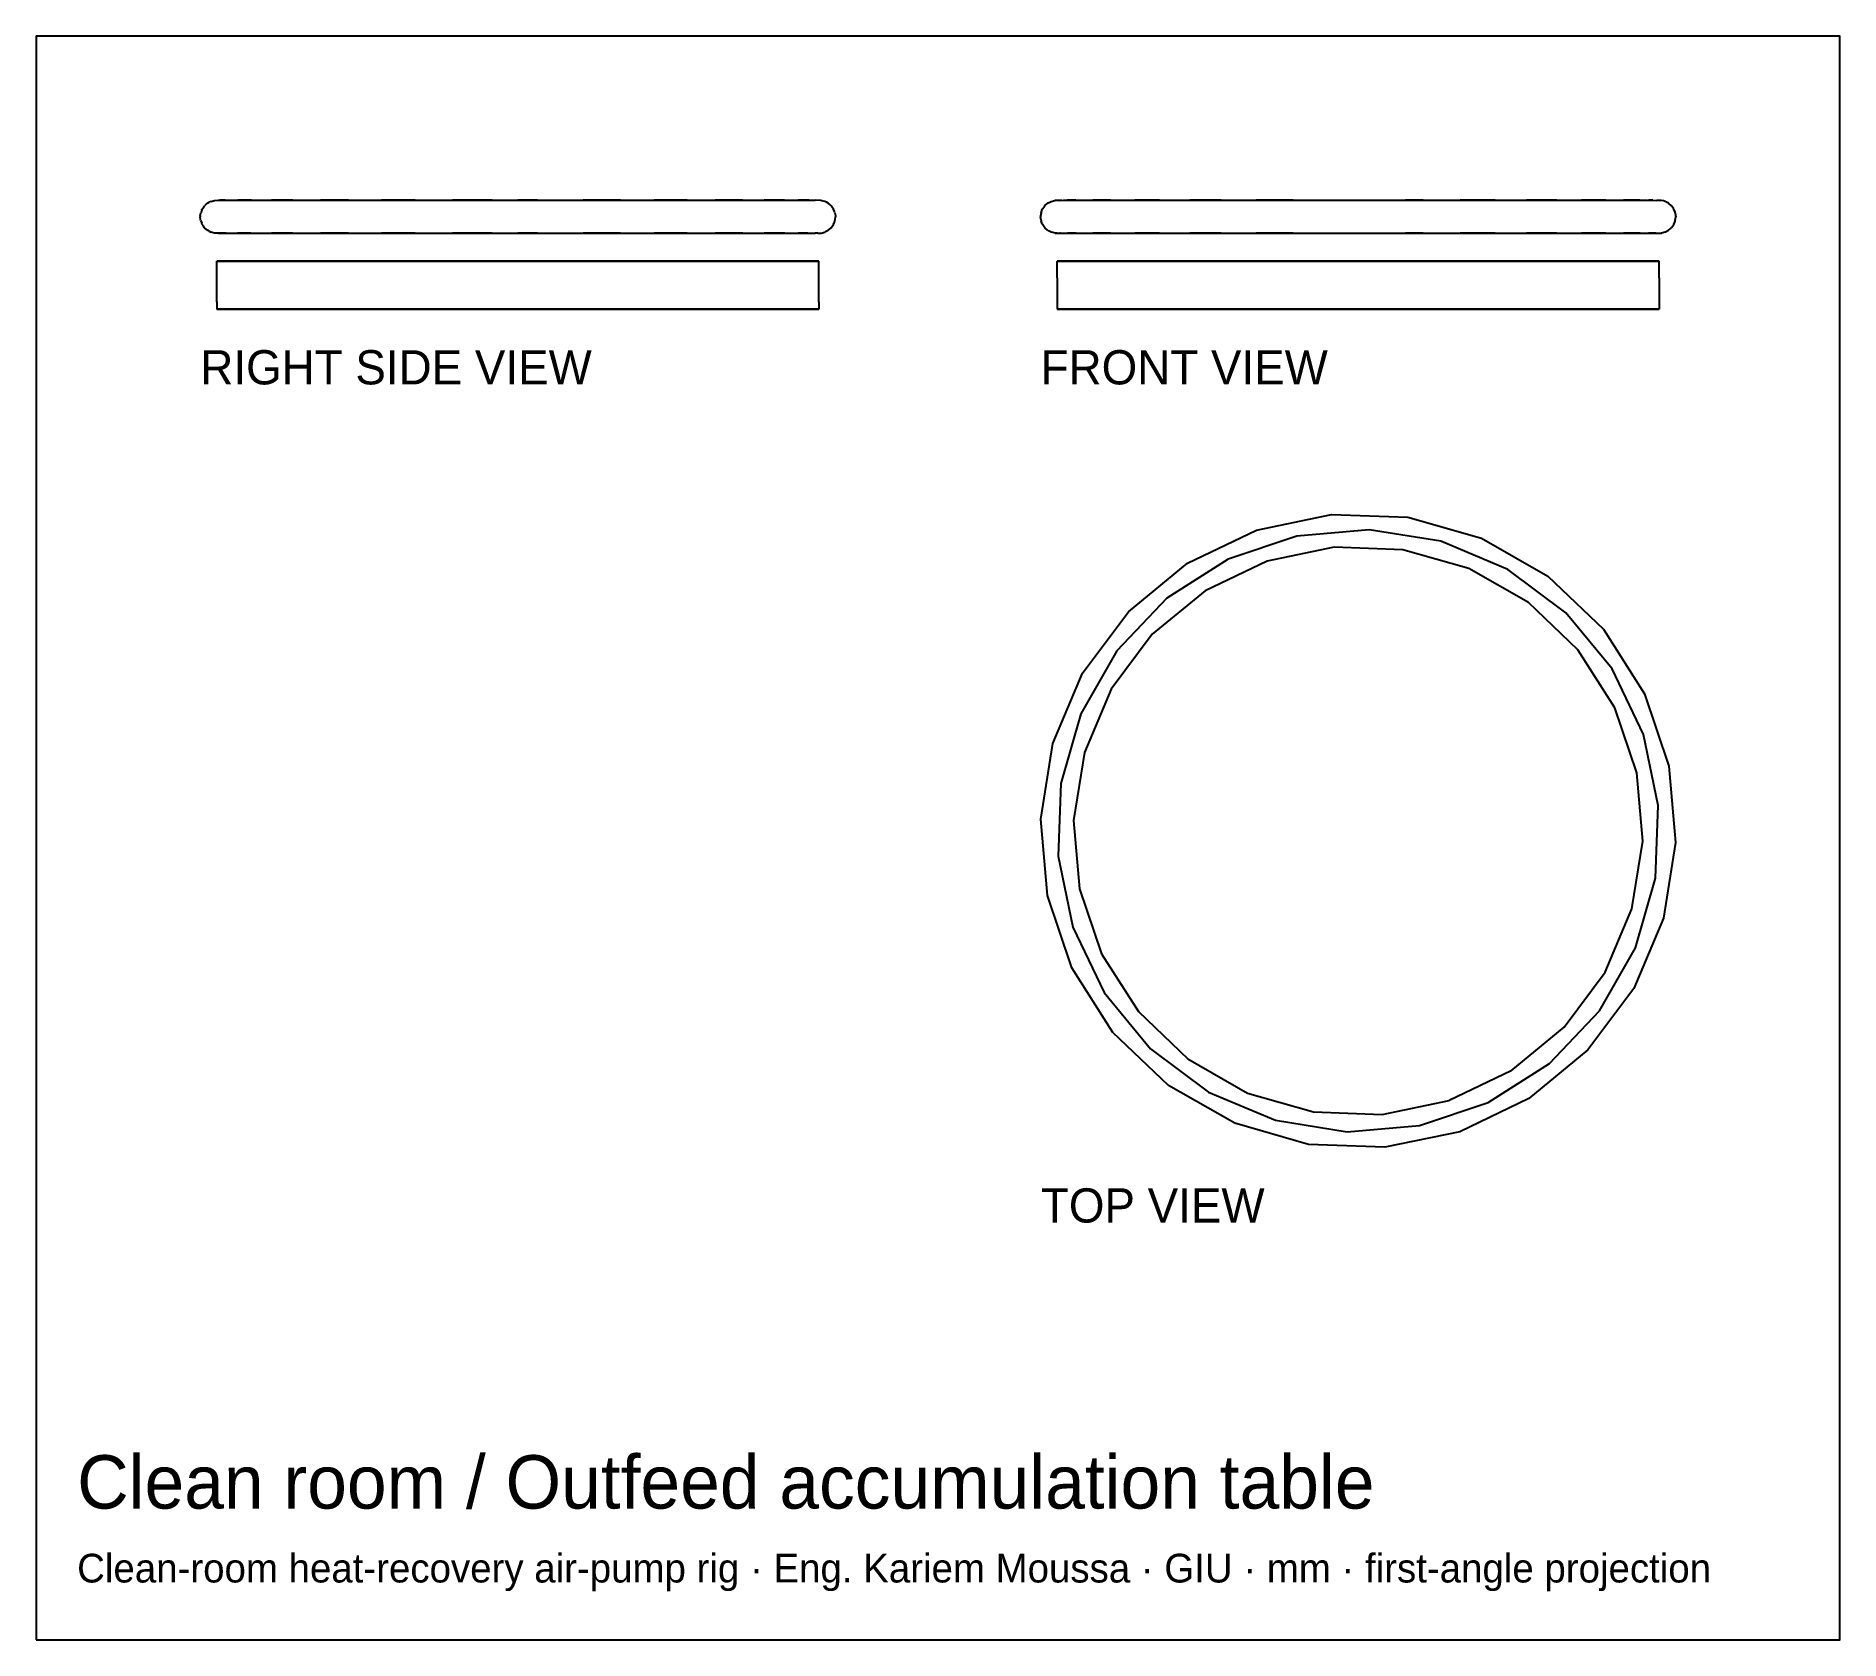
# Model space of a CAD drawing. Header units: millimetres. Extents: x 208 to 340, y 12 to 129.
import ezdxf

# ---------------------------------------------------------------- set-up
doc = ezdxf.new("R2010")
doc.units = ezdxf.units.MM
for name, color, linetype in [('BORDER', 7, 'Continuous'), ('HIDDEN', 8, 'Continuous'), ('TEXT', 5, 'Continuous'), ('VISIBLE', 7, 'Continuous')]:
    doc.layers.add(name, color=color, linetype=linetype)

msp = doc.modelspace()

# ---------------------------------------------------------------- linework, layer by layer
at = {"layer": 'BORDER'}
msp.add_lwpolyline([(208.4, 12.01), (340.2, 12.01), (340.2, 129.2), (208.4, 129.2)], close=True, dxfattribs=at)
at = {"layer": 'HIDDEN'}
for points in [[(221.61, 112.75), (221.6, 112.75)], [(222.45, 112.75), (221.61, 112.75)], [(224.51, 112.75), (222.45, 112.75)], [(227.68, 112.75), (224.51, 112.75)], [(231.77, 112.75), (227.68, 112.75)], [(236.56, 112.75), (231.77, 112.75)], [(241.75, 112.75), (236.56, 112.75)], [(247.05, 112.75), (241.75, 112.75)], [(252.15, 112.75), (247.05, 112.75)], [(256.75, 112.75), (252.15, 112.75)], [(260.59, 112.75), (256.75, 112.75)], [(263.44, 112.75), (260.59, 112.75)], [(265.14, 112.75), (263.44, 112.75)], [(265.6, 112.75), (265.14, 112.75)], [(283.27, 112.75), (283, 112.75)], [(284.73, 112.75), (283.27, 112.75)], [(287.36, 112.75), (284.73, 112.75)], [(291.02, 112.75), (287.36, 112.75)], [(295.5, 112.75), (291.02, 112.75)], [(300.52, 112.75), (295.5, 112.75)], [(305.81, 112.75), (300.52, 112.75)], [(311.04, 112.75), (305.81, 112.75)], [(315.93, 112.75), (311.04, 112.75)], [(320.18, 112.75), (315.93, 112.75)], [(323.55, 112.75), (320.18, 112.75)], [(325.84, 112.75), (323.55, 112.75)], [(326.92, 112.75), (325.84, 112.75)], [(327, 112.75), (326.92, 112.75)], [(221.61, 109.25), (221.6, 109.25)], [(222.45, 109.25), (221.61, 109.25)], [(224.51, 109.25), (222.45, 109.25)], [(227.68, 109.25), (224.51, 109.25)], [(231.77, 109.25), (227.68, 109.25)], [(236.56, 109.25), (231.77, 109.25)], [(241.75, 109.25), (236.56, 109.25)], [(247.05, 109.25), (241.75, 109.25)], [(252.15, 109.25), (247.05, 109.25)], [(256.75, 109.25), (252.15, 109.25)], [(260.59, 109.25), (256.75, 109.25)], [(263.44, 109.25), (260.59, 109.25)], [(265.14, 109.25), (263.44, 109.25)], [(265.6, 109.25), (265.14, 109.25)], [(283.27, 109.25), (283, 109.25)], [(284.73, 109.25), (283.27, 109.25)], [(287.36, 109.25), (284.73, 109.25)], [(291.02, 109.25), (287.36, 109.25)], [(295.5, 109.25), (291.02, 109.25)], [(300.52, 109.25), (295.5, 109.25)], [(305.81, 109.25), (300.52, 109.25)], [(311.04, 109.25), (305.81, 109.25)], [(315.93, 109.25), (311.04, 109.25)], [(320.18, 109.25), (315.93, 109.25)], [(323.55, 109.25), (320.18, 109.25)], [(325.84, 109.25), (323.55, 109.25)], [(326.92, 109.25), (325.84, 109.25)], [(327, 109.25), (326.92, 109.25)], [(300.52, 92.67), (295.5, 90.97)], [(300.52, 92.67), (295.5, 90.97)], [(305.81, 93.12), (300.52, 92.67)], [(305.81, 93.12), (300.52, 92.67)], [(311.04, 92.29), (305.81, 93.12)], [(311.04, 92.29), (305.81, 93.12)], [(315.93, 90.22), (311.04, 92.29)], [(315.93, 90.22), (311.04, 92.29)], [(295.5, 90.97), (291.02, 88.12)], [(295.5, 90.97), (291.02, 88.12)], [(320.18, 87.05), (315.93, 90.22)], [(320.18, 87.05), (315.93, 90.22)], [(291.02, 88.12), (287.36, 84.28)], [(291.02, 88.12), (287.36, 84.28)], [(323.55, 82.96), (320.18, 87.05)], [(323.55, 82.96), (320.18, 87.05)], [(287.36, 84.28), (284.73, 79.68)], [(287.36, 84.28), (284.73, 79.68)], [(325.84, 78.17), (323.55, 82.96)], [(325.84, 78.17), (323.55, 82.96)], [(284.73, 79.68), (283.27, 74.58)], [(284.73, 79.68), (283.27, 74.58)], [(326.92, 72.98), (325.84, 78.17)], [(326.92, 72.98), (325.84, 78.17)], [(283.27, 74.58), (283.08, 69.28)], [(283.27, 74.58), (283.08, 69.28)], [(326.73, 67.68), (326.92, 72.98)], [(326.73, 67.68), (326.92, 72.98)], [(283.08, 69.28), (284.16, 64.09)], [(283.08, 69.28), (284.16, 64.09)], [(325.27, 62.58), (326.73, 67.68)], [(325.27, 62.58), (326.73, 67.68)], [(284.16, 64.09), (286.45, 59.31)], [(284.16, 64.09), (286.45, 59.31)], [(322.64, 57.98), (325.27, 62.58)], [(322.64, 57.98), (325.27, 62.58)], [(286.45, 59.31), (289.82, 55.21)], [(286.45, 59.31), (289.82, 55.21)], [(318.98, 54.14), (322.64, 57.98)], [(318.98, 54.14), (322.64, 57.98)], [(289.82, 55.21), (294.07, 52.04)], [(289.82, 55.21), (294.07, 52.04)], [(314.5, 51.29), (318.98, 54.14)], [(314.5, 51.29), (318.98, 54.14)], [(294.07, 52.04), (298.96, 49.98)], [(294.07, 52.04), (298.96, 49.98)], [(309.48, 49.59), (314.5, 51.29)], [(309.48, 49.59), (314.5, 51.29)], [(298.96, 49.98), (304.19, 49.15)], [(298.96, 49.98), (304.19, 49.15)], [(304.19, 49.15), (309.48, 49.59)], [(304.19, 49.15), (309.48, 49.59)]]:
    msp.add_lwpolyline(points, dxfattribs=at)
at = {"layer": 'VISIBLE'}
for points in [[(220.4, 116.1), (220.43, 116.29)], [(220.4, 116.1), (220.4, 116)], [(220.42, 115.81), (220.4, 116)], [(220.5, 116.47), (220.43, 116.29)], [(220.5, 116.47), (220.54, 116.56)], [(220.54, 116.56), (220.6, 116.65)], [(220.6, 116.65), (220.7, 116.8)], [(220.85, 116.94), (220.7, 116.8)], [(220.85, 116.94), (220.92, 116.99)], [(220.92, 116.99), (221.04, 117.06)], [(221.17, 117.12), (221.04, 117.06)], [(221.17, 117.12), (221.44, 117.19)], [(221.44, 117.19), (221.46, 117.19)], [(221.46, 117.19), (221.68, 117.2)], [(221.68, 117.2), (221.71, 117.2)], [(221.71, 117.2), (222.76, 117.2)], [(221.87, 117.2), (221.83, 117.2)], [(222.22, 117.2), (221.87, 117.2)], [(222.76, 117.2), (223.51, 117.2)], [(223.33, 117.2), (223.13, 117.2)], [(224.13, 117.2), (223.33, 117.2)], [(223.51, 117.2), (225.05, 117.2)], [(225.05, 117.2), (226.35, 117.2)], [(225.96, 117.2), (225.61, 117.2)], [(227.17, 117.2), (225.96, 117.2)], [(226.35, 117.2), (228.42, 117.2)], [(228.42, 117.2), (230.25, 117.2)], [(229.62, 117.2), (229.17, 117.2)], [(231.23, 117.2), (229.62, 117.2)], [(230.25, 117.2), (232.67, 117.2)], [(232.67, 117.2), (234.92, 117.2)], [(234.1, 117.2), (233.63, 117.2)], [(236.11, 117.2), (234.1, 117.2)], [(234.92, 117.2), (237.56, 117.2)], [(237.56, 117.2), (240.1, 117.2)], [(239.12, 117.2), (238.83, 117.2)], [(241.72, 117.2), (239.12, 117.2)], [(240.1, 117.2), (242.79, 117.2)], [(242.79, 117.2), (245.48, 117.2)], [(244.41, 117.2), (243.6, 117.2)], [(245.04, 117.2), (244.41, 117.2)], [(245.48, 117.2), (248.08, 117.2)], [(248.08, 117.2), (250.74, 117.2)], [(249.64, 117.2), (248.37, 117.2)], [(251.09, 117.2), (249.64, 117.2)], [(250.74, 117.2), (253.1, 117.2)], [(253.1, 117.2), (255.59, 117.2)], [(254.53, 117.2), (253.57, 117.2)], [(255.97, 117.2), (254.53, 117.2)], [(255.59, 117.2), (257.58, 117.2)], [(257.58, 117.2), (259.74, 117.2)], [(258.78, 117.2), (258.03, 117.2)], [(260.02, 117.2), (258.78, 117.2)], [(259.74, 117.2), (261.24, 117.2)], [(261.24, 117.2), (262.94, 117.2)], [(262.15, 117.2), (261.59, 117.2)], [(263.09, 117.2), (262.15, 117.2)], [(262.94, 117.2), (263.87, 117.2)], [(263.87, 117.2), (264.98, 117.2)], [(264.44, 117.2), (264.08, 117.2)], [(264.86, 117.2), (264.44, 117.2)], [(264.98, 117.2), (265.33, 117.2)], [(265.74, 117.19), (265.33, 117.2)], [(265.81, 117.17), (265.74, 117.19)], [(266.03, 117.12), (265.81, 117.17)], [(266.16, 117.06), (266.03, 117.12)], [(266.28, 116.99), (266.16, 117.06)], [(266.41, 116.88), (266.28, 116.99)], [(266.5, 116.8), (266.41, 116.88)], [(266.6, 116.65), (266.5, 116.8)], [(266.66, 116.56), (266.6, 116.65)], [(266.73, 116.39), (266.66, 116.56)], [(266.77, 116.29), (266.73, 116.39)], [(266.77, 116.29), (266.8, 116.1)], [(266.78, 115.81), (266.8, 116)], [(266.8, 116.1), (266.8, 116)], [(281.83, 116.29), (281.8, 116.05)], [(281.8, 116.05), (281.8, 116)], [(281.83, 115.75), (281.8, 116)], [(281.83, 116.29), (281.92, 116.52)], [(281.92, 116.52), (281.94, 116.56)], [(281.94, 116.56), (281.96, 116.6)], [(281.96, 116.6), (282.1, 116.8)], [(282.1, 116.8), (282.14, 116.84)], [(282.14, 116.84), (282.32, 116.99)], [(282.38, 117.02), (282.32, 116.99)], [(282.38, 117.02), (282.57, 117.12)], [(282.57, 117.12), (282.84, 117.19)], [(283.16, 117.19), (282.84, 117.19)], [(283.14, 117.19), (283.46, 117.2)], [(283.14, 117.19), (283.15, 117.19)], [(283.32, 117.2), (283.16, 117.19)], [(283.46, 117.2), (283.82, 117.2)], [(283.85, 117.2), (283.73, 117.2)], [(283.82, 117.2), (285.16, 117.2)], [(284.36, 117.2), (283.85, 117.2)], [(285.16, 117.2), (286.16, 117.2)], [(285.91, 117.2), (285.61, 117.2)], [(286.9, 117.2), (285.91, 117.2)], [(286.16, 117.2), (288.01, 117.2)], [(288.01, 117.2), (289.58, 117.2)], [(289.08, 117.2), (288.67, 117.2)], [(290.48, 117.2), (289.08, 117.2)], [(289.58, 117.2), (291.85, 117.2)], [(291.85, 117.2), (293.9, 117.2)], [(293.17, 117.2), (292.7, 117.2)], [(294.98, 117.2), (293.17, 117.2)], [(293.9, 117.2), (296.45, 117.2)], [(296.45, 117.2), (298.87, 117.2)], [(297.96, 117.2), (297.54, 117.2)], [(300.25, 117.2), (297.96, 117.2)], [(298.87, 117.2), (301.55, 117.2)], [(301.55, 117.2), (304.18, 117.2)], [(304.18, 117.2), (306.85, 117.2)], [(306.85, 117.2), (309.54, 117.2)], [(306.9, 117.2), (308.45, 117.2)], [(309.75, 117.2), (308.45, 117.2)], [(309.54, 117.2), (312.04, 117.2)], [(312.04, 117.2), (314.65, 117.2)], [(313.55, 117.2), (312.46, 117.2)], [(315.02, 117.2), (313.55, 117.2)], [(314.65, 117.2), (316.83, 117.2)], [(316.83, 117.2), (319.17, 117.2)], [(318.15, 117.2), (317.3, 117.2)], [(319.51, 117.2), (318.15, 117.2)], [(319.17, 117.2), (320.92, 117.2)], [(320.92, 117.2), (322.87, 117.2)], [(321.99, 117.2), (321.33, 117.2)], [(323.1, 117.2), (321.99, 117.2)], [(322.87, 117.2), (324.09, 117.2)], [(324.09, 117.2), (325.52, 117.2)], [(324.84, 117.2), (324.38, 117.2)], [(325.59, 117.2), (324.84, 117.2)], [(325.52, 117.2), (326.15, 117.2)], [(326.15, 117.2), (326.83, 117.19)], [(326.54, 117.2), (326.22, 117.2)], [(326.54, 117.2), (326.83, 117.19)], [(327.14, 117.19), (326.83, 117.19)], [(327.31, 117.15), (327.14, 117.19)], [(327.43, 117.12), (327.31, 117.15)], [(327.62, 117.02), (327.43, 117.12)], [(327.68, 116.99), (327.62, 117.02)], [(327.71, 116.97), (327.68, 116.99)], [(327.9, 116.8), (327.71, 116.97)], [(328.04, 116.6), (327.9, 116.8)], [(328.06, 116.56), (328.04, 116.6)], [(328.15, 116.33), (328.06, 116.56)], [(328.17, 116.29), (328.15, 116.33)], [(328.17, 116.29), (328.17, 116.25)], [(328.17, 116.25), (328.2, 116)], [(328.17, 115.75), (328.2, 116)], [(220.43, 115.71), (220.42, 115.81)], [(220.43, 115.71), (220.5, 115.53)], [(220.54, 115.44), (220.5, 115.53)], [(220.6, 115.35), (220.54, 115.44)], [(220.7, 115.2), (220.6, 115.35)], [(220.85, 115.06), (220.7, 115.2)], [(220.92, 115.01), (220.85, 115.06)], [(221.04, 114.94), (220.92, 115.01)], [(221.04, 114.94), (221.17, 114.88)], [(221.44, 114.81), (221.17, 114.88)], [(221.46, 114.81), (221.44, 114.81)], [(221.71, 114.8), (221.46, 114.81)], [(221.71, 114.8), (222.76, 114.8)], [(221.87, 114.8), (221.73, 114.8)], [(222.1, 114.8), (221.87, 114.8)], [(222.29, 114.8), (222.1, 114.8)], [(222.76, 114.8), (223.51, 114.8)], [(223.33, 114.8), (223.12, 114.8)], [(224.1, 114.8), (223.33, 114.8)], [(223.51, 114.8), (225.05, 114.8)], [(225.05, 114.8), (226.38, 114.8)], [(225.96, 114.8), (225.61, 114.8)], [(227.17, 114.8), (225.96, 114.8)], [(226.38, 114.8), (228.42, 114.8)], [(228.42, 114.8), (230.26, 114.8)], [(229.62, 114.8), (229.17, 114.8)], [(231.23, 114.8), (229.62, 114.8)], [(230.26, 114.8), (232.67, 114.8)], [(232.67, 114.8), (234.93, 114.8)], [(234.1, 114.8), (233.63, 114.8)], [(236.11, 114.8), (234.1, 114.8)], [(234.93, 114.8), (237.56, 114.8)], [(237.56, 114.8), (240.1, 114.8)], [(239.12, 114.8), (238.83, 114.8)], [(241.72, 114.8), (239.12, 114.8)], [(240.1, 114.8), (242.79, 114.8)], [(242.79, 114.8), (245.48, 114.8)], [(244.41, 114.8), (243.6, 114.8)], [(245.04, 114.8), (244.41, 114.8)], [(245.48, 114.8), (248.08, 114.8)], [(248.08, 114.8), (250.75, 114.8)], [(249.64, 114.8), (248.37, 114.8)], [(251.09, 114.8), (249.64, 114.8)], [(250.75, 114.8), (253.1, 114.8)], [(253.1, 114.8), (255.6, 114.8)], [(254.53, 114.8), (253.57, 114.8)], [(255.97, 114.8), (254.53, 114.8)], [(255.6, 114.8), (257.58, 114.8)], [(257.58, 114.8), (259.77, 114.8)], [(258.78, 114.8), (258.03, 114.8)], [(260.03, 114.8), (258.78, 114.8)], [(259.77, 114.8), (261.24, 114.8)], [(261.24, 114.8), (262.99, 114.8)], [(262.15, 114.8), (261.59, 114.8)], [(263.1, 114.8), (262.15, 114.8)], [(262.99, 114.8), (263.87, 114.8)], [(263.87, 114.8), (265.1, 114.8)], [(264.44, 114.8), (264.08, 114.8)], [(264.79, 114.8), (264.44, 114.8)], [(265.1, 114.8), (265.33, 114.8)], [(265.45, 114.81), (265.33, 114.8)], [(265.52, 114.8), (265.36, 114.8)], [(265.52, 114.8), (265.74, 114.81)], [(265.74, 114.81), (265.76, 114.81)], [(265.76, 114.81), (266.03, 114.88)], [(266.03, 114.88), (266.09, 114.91)], [(266.09, 114.91), (266.28, 115.01)], [(266.28, 115.01), (266.35, 115.06)], [(266.35, 115.06), (266.5, 115.2)], [(266.5, 115.2), (266.55, 115.27)], [(266.55, 115.27), (266.66, 115.44)], [(266.66, 115.44), (266.73, 115.61)], [(266.73, 115.61), (266.77, 115.71)], [(266.77, 115.71), (266.78, 115.81)], [(281.83, 115.75), (281.83, 115.71)], [(281.92, 115.48), (281.83, 115.71)], [(281.92, 115.48), (281.94, 115.44)], [(281.96, 115.4), (281.94, 115.44)], [(282.1, 115.2), (281.96, 115.4)], [(282.29, 115.03), (282.1, 115.2)], [(282.29, 115.03), (282.32, 115.01)], [(282.32, 115.01), (282.38, 114.98)], [(282.57, 114.88), (282.38, 114.98)], [(282.69, 114.85), (282.57, 114.88)], [(282.86, 114.81), (282.69, 114.85)], [(282.86, 114.81), (283.32, 114.81)], [(283.01, 114.81), (282.86, 114.81)], [(283.14, 114.81), (283.46, 114.8)], [(283.25, 114.81), (283.2, 114.81)], [(283.46, 114.8), (283.92, 114.8)], [(283.85, 114.8), (283.77, 114.8)], [(284.39, 114.8), (283.85, 114.8)], [(283.92, 114.8), (285.16, 114.8)], [(285.16, 114.8), (286.2, 114.8)], [(285.91, 114.8), (285.62, 114.8)], [(286.9, 114.8), (285.91, 114.8)], [(286.2, 114.8), (288.01, 114.8)], [(288.01, 114.8), (289.61, 114.8)], [(289.08, 114.8), (288.67, 114.8)], [(290.49, 114.8), (289.08, 114.8)], [(289.61, 114.8), (291.85, 114.8)], [(291.85, 114.8), (293.91, 114.8)], [(293.17, 114.8), (292.7, 114.8)], [(294.98, 114.8), (293.17, 114.8)], [(293.91, 114.8), (296.45, 114.8)], [(296.45, 114.8), (298.87, 114.8)], [(297.96, 114.8), (297.54, 114.8)], [(300.25, 114.8), (297.96, 114.8)], [(298.87, 114.8), (301.55, 114.8)], [(301.55, 114.8), (304.18, 114.8)], [(304.18, 114.8), (306.85, 114.8)], [(306.85, 114.8), (309.54, 114.8)], [(306.9, 114.8), (308.45, 114.8)], [(309.75, 114.8), (308.45, 114.8)], [(309.54, 114.8), (312.04, 114.8)], [(312.04, 114.8), (314.65, 114.8)], [(313.55, 114.8), (312.46, 114.8)], [(315.02, 114.8), (313.55, 114.8)], [(314.65, 114.8), (316.83, 114.8)], [(316.83, 114.8), (319.19, 114.8)], [(318.15, 114.8), (317.3, 114.8)], [(319.51, 114.8), (318.15, 114.8)], [(319.19, 114.8), (320.92, 114.8)], [(320.92, 114.8), (322.91, 114.8)], [(321.99, 114.8), (321.33, 114.8)], [(323.1, 114.8), (321.99, 114.8)], [(322.91, 114.8), (324.09, 114.8)], [(324.09, 114.8), (325.59, 114.8)], [(324.84, 114.8), (324.38, 114.8)], [(325.61, 114.8), (324.84, 114.8)], [(325.59, 114.8), (326.15, 114.8)], [(326.15, 114.8), (327.16, 114.81)], [(326.54, 114.8), (326.22, 114.8)], [(326.76, 114.81), (326.54, 114.8)], [(327.43, 114.88), (327.16, 114.81)], [(327.45, 114.89), (327.43, 114.88)], [(327.45, 114.89), (327.68, 115.01)], [(327.68, 115.01), (327.86, 115.16)], [(327.9, 115.2), (327.86, 115.16)], [(327.9, 115.2), (327.92, 115.23)], [(327.92, 115.23), (328.06, 115.44)], [(328.06, 115.44), (328.15, 115.67)], [(328.15, 115.67), (328.17, 115.71)], [(328.17, 115.71), (328.17, 115.75)], [(221.6, 112.75), (222.06, 112.75)], [(221.6, 109.78), (221.6, 112.75)], [(222.06, 112.75), (223.76, 112.75)], [(223.76, 112.75), (226.61, 112.75)], [(226.61, 112.75), (230.45, 112.75)], [(230.45, 112.75), (235.05, 112.75)], [(235.05, 112.75), (240.15, 112.75)], [(240.15, 112.75), (245.45, 112.75)], [(245.45, 112.75), (250.64, 112.75)], [(250.64, 112.75), (255.43, 112.75)], [(255.43, 112.75), (259.52, 112.75)], [(259.52, 112.75), (262.69, 112.75)], [(262.69, 112.75), (264.75, 112.75)], [(264.75, 112.75), (265.59, 112.75)], [(265.59, 112.75), (265.6, 112.75)], [(265.6, 109.78), (265.6, 112.75)], [(283, 112.75), (283.08, 112.75)], [(283, 111.53), (283, 112.75)], [(283.08, 112.75), (284.16, 112.75)], [(284.16, 112.75), (286.45, 112.75)], [(286.45, 112.75), (289.82, 112.75)], [(289.82, 112.75), (294.07, 112.75)], [(294.07, 112.75), (298.96, 112.75)], [(298.96, 112.75), (304.19, 112.75)], [(304.19, 112.75), (309.48, 112.75)], [(309.48, 112.75), (314.5, 112.75)], [(314.5, 112.75), (318.98, 112.75)], [(318.98, 112.75), (322.64, 112.75)], [(322.64, 112.75), (325.27, 112.75)], [(325.27, 112.75), (326.73, 112.75)], [(326.73, 112.75), (327, 112.75)], [(327, 111.53), (327, 112.75)], [(283, 111.53), (283, 109.25)], [(327, 111.53), (327, 109.25)], [(221.6, 109.78), (221.6, 109.25)], [(265.6, 109.78), (265.6, 109.25)], [(221.6, 109.25), (222.06, 109.25)], [(222.06, 109.25), (223.76, 109.25)], [(223.76, 109.25), (226.61, 109.25)], [(226.61, 109.25), (230.45, 109.25)], [(230.45, 109.25), (235.05, 109.25)], [(235.05, 109.25), (240.15, 109.25)], [(240.15, 109.25), (245.45, 109.25)], [(245.45, 109.25), (250.64, 109.25)], [(250.64, 109.25), (255.43, 109.25)], [(255.43, 109.25), (259.52, 109.25)], [(259.52, 109.25), (262.69, 109.25)], [(262.69, 109.25), (264.75, 109.25)], [(264.75, 109.25), (265.59, 109.25)], [(265.59, 109.25), (265.6, 109.25)], [(283, 109.25), (283.08, 109.25)], [(283.08, 109.25), (284.16, 109.25)], [(284.16, 109.25), (286.45, 109.25)], [(286.45, 109.25), (289.82, 109.25)], [(289.82, 109.25), (294.07, 109.25)], [(294.07, 109.25), (298.96, 109.25)], [(298.96, 109.25), (304.19, 109.25)], [(304.19, 109.25), (309.48, 109.25)], [(309.48, 109.25), (314.5, 109.25)], [(314.5, 109.25), (318.98, 109.25)], [(318.98, 109.25), (322.64, 109.25)], [(322.64, 109.25), (325.27, 109.25)], [(325.27, 109.25), (326.73, 109.25)], [(326.73, 109.25), (327, 109.25)], [(297.57, 93.11), (303.05, 94.25)], [(303.05, 94.25), (308.64, 94.04)], [(308.64, 94.04), (314.02, 92.51)], [(292.53, 90.7), (297.57, 93.11)], [(314.02, 92.51), (318.87, 89.73)], [(303.25, 91.86), (298.34, 90.84)], [(308.26, 91.67), (303.25, 91.86)], [(313.08, 90.3), (308.26, 91.67)], [(288.21, 87.14), (292.53, 90.7)], [(298.34, 90.84), (293.82, 88.67)], [(317.44, 87.81), (313.08, 90.3)], [(318.87, 89.73), (322.92, 85.87)], [(293.82, 88.67), (289.95, 85.49)], [(284.87, 82.66), (288.21, 87.14)], [(321.06, 84.35), (317.44, 87.81)], [(322.92, 85.87), (325.92, 81.15)], [(289.95, 85.49), (286.95, 81.47)], [(323.76, 80.12), (321.06, 84.35)], [(282.69, 77.51), (284.87, 82.66)], [(286.95, 81.47), (285, 76.85)], [(325.92, 81.15), (327.71, 75.85)], [(325.36, 75.37), (323.76, 80.12)], [(281.82, 71.98), (282.69, 77.51)], [(285, 76.85), (284.21, 71.89)], [(325.79, 70.37), (325.36, 75.37)], [(327.71, 75.85), (328.18, 70.28)], [(282.29, 66.41), (281.82, 71.98)], [(284.21, 71.89), (284.64, 66.9)], [(325, 65.42), (325.79, 70.37)], [(328.18, 70.28), (327.31, 64.76)], [(284.08, 61.11), (282.29, 66.41)], [(284.64, 66.9), (286.24, 62.15)], [(323.05, 60.8), (325, 65.42)], [(327.31, 64.76), (325.13, 59.6)], [(286.24, 62.15), (288.94, 57.92)], [(287.08, 56.39), (284.08, 61.11)], [(320.05, 56.78), (323.05, 60.8)], [(325.13, 59.6), (321.79, 55.12)], [(288.94, 57.92), (292.56, 54.46)], [(316.18, 53.59), (320.05, 56.78)], [(291.13, 52.53), (287.08, 56.39)], [(292.56, 54.46), (296.92, 51.97)], [(321.79, 55.12), (317.47, 51.57)], [(316.18, 53.59), (311.66, 51.43)], [(295.98, 49.76), (291.13, 52.53)], [(296.92, 51.97), (301.74, 50.59)], [(306.75, 50.41), (311.66, 51.43)], [(317.47, 51.57), (312.43, 49.15)], [(301.74, 50.59), (306.75, 50.41)], [(301.36, 48.22), (295.98, 49.76)], [(312.43, 49.15), (306.95, 48.01)], [(306.95, 48.01), (301.36, 48.22)]]:
    msp.add_lwpolyline(points, dxfattribs=at)

# ---------------------------------------------------------------- texts
at = {"layer": 'TEXT'}
for s, height, p in [('RIGHT SIDE VIEW', 2.5, (220.4, 103.75)), ('FRONT VIEW', 2.5, (281.8, 103.75)), ('TOP VIEW', 2.5, (281.82, 42.51)), ('Clean room / Outfeed accumulation table', 3.9, (211.4, 21.61)), ('Clean-room heat-recovery air-pump rig · Eng. Kariem Moussa · GIU · mm · first-angle projection', 2.1, (211.4, 16.21))]:
    msp.add_text(s, height=height, dxfattribs=at).set_placement(p)

doc.saveas('drawing.dxf')
